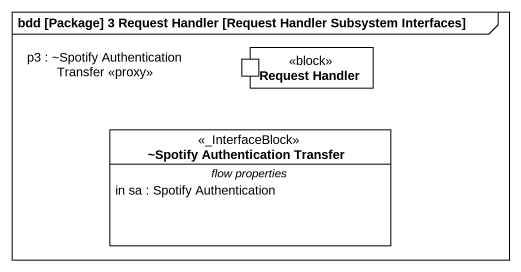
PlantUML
@startuml
mainframe bdd [Package] 3 Request Handler [Request Handler Subsystem Interfaces]
allowmixing
hide circle
hide empty members
rectangle "Request Handler" as Request_Handler <<block>> {
  port "p3 : ~Spotify Authentication Transfer <<proxy>>" as p3_Spotify_Authentication
}
class "~Spotify Authentication Transfer" as Spotify_Authentication <<_InterfaceBlock>> {
  -- flow properties --
  in sa : Spotify Authentication
}
@enduml
